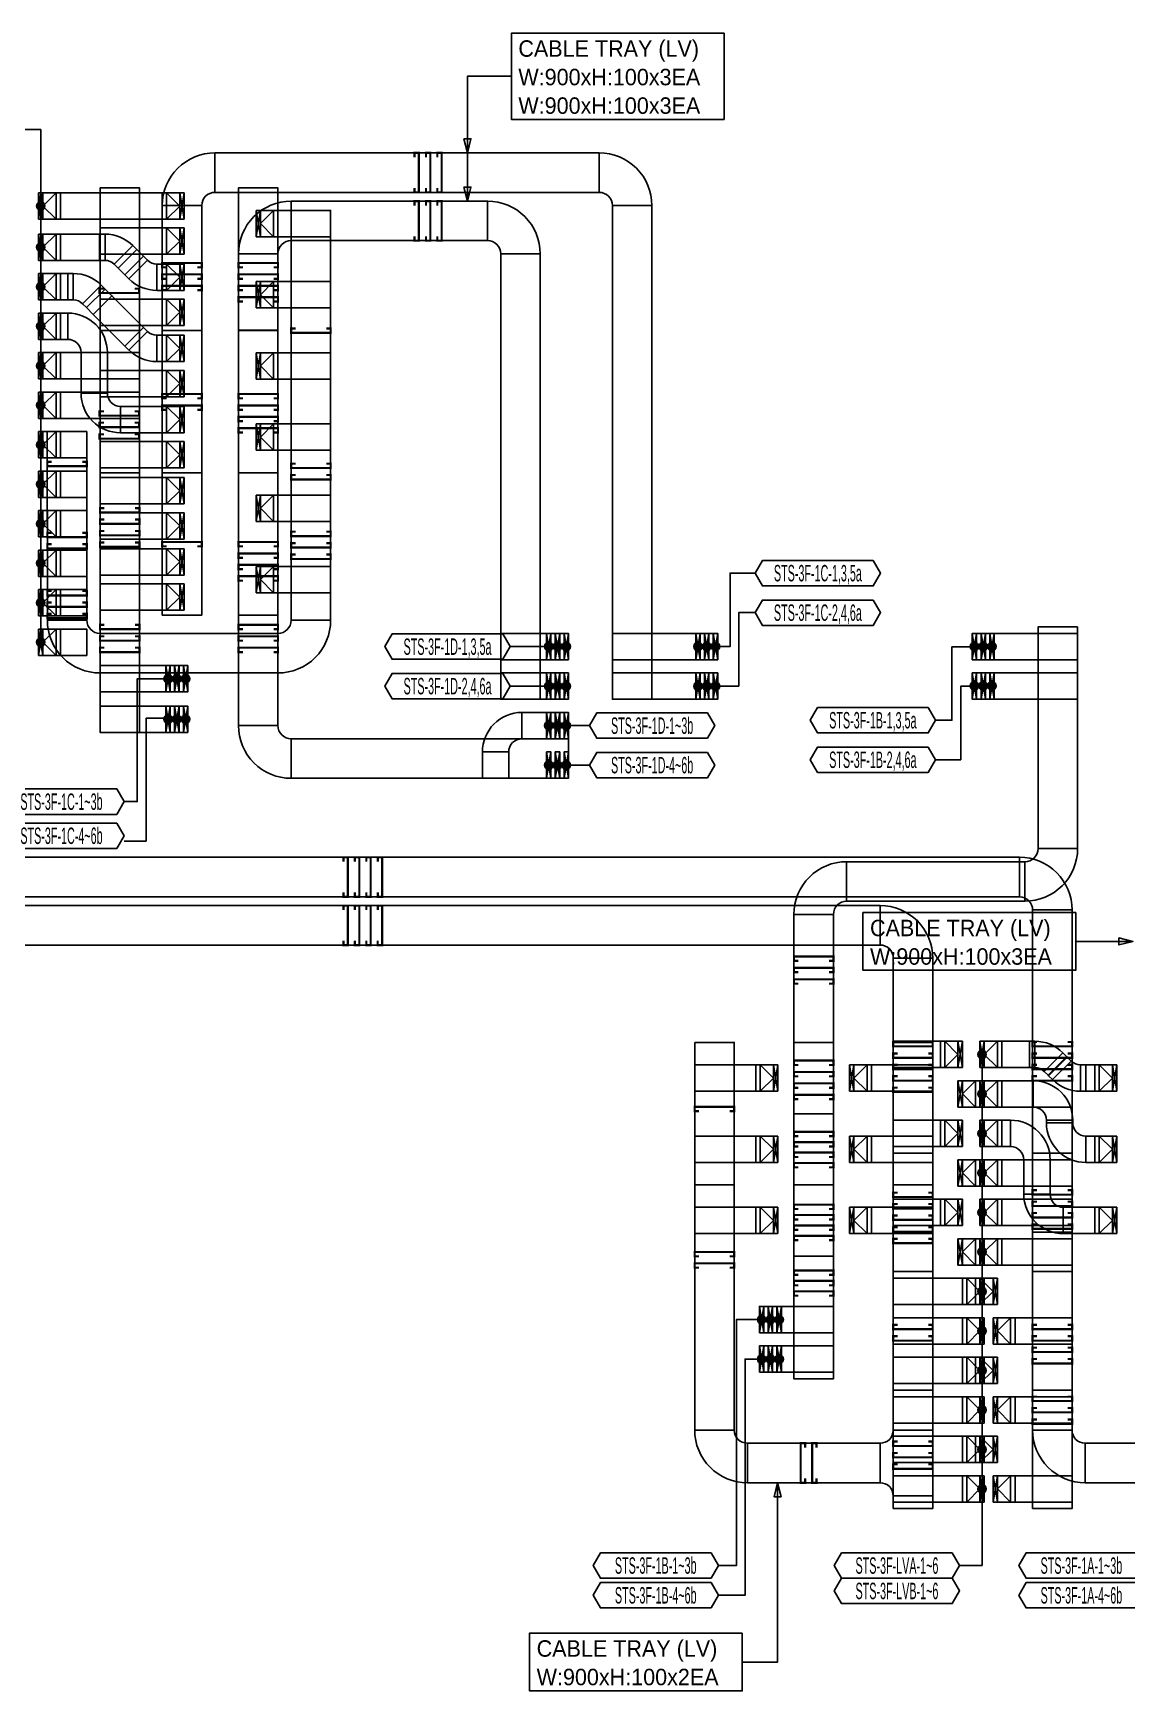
# Model space of a CAD drawing. Header units: millimetres. Extents: x 33932 to 374132, y 182625 to 847314.
# Drawn here: x 106057 to 130976, y 464664 to 502432 of the extents above; entities that cross this region are included whole.
import ezdxf
from ezdxf.enums import TextEntityAlignment as Align

# ---------------------------------------------------------------- set-up
doc = ezdxf.new("R2010")
doc.units = ezdxf.units.MM
doc.header["$LTSCALE"] = 150
for name, color, linetype in [('------00 Switch Gear_Number', 1, 'Continuous'), ('-----26 Electrical Cable Tray_HV_N', 30, 'Continuous'), ('-----26 Electrical Cable Tray_LV_STS1', 3, 'Continuous'), ('-----26 Electrical Cable Tray_LV_STS2', 2, 'Continuous'), ('-----26 Electrical Cable Tray_LV_STS3', 151, 'Continuous'), ('-----26 Electrical Cable Tray_LV_STSPDU_A', 181, 'Continuous'), ('-----26 Electrical Cable Tray_LV_STSPDU_B', 41, 'Continuous'), ('-----99 Cable Schedule', 2, 'Continuous')]:
    doc.layers.add(name, color=color, linetype=linetype)
doc.styles.add('ELEC', font='Dotum.ttf')

# ---------------------------------------------------------------- blocks, each defined once
blk = doc.blocks.new('A$C9a0ab699')
h = blk.add_hatch(color=0)
edge = h.paths.add_edge_path()
edge.add_arc((64, 64), 64, -360, 0, ccw=False)
at = {"color": 0}
blk.add_circle((64, 64), 64, dxfattribs=at)
blk = doc.blocks.new('A$495596483691')
at = {"color": 0}
for p, q in [((100, 600), (0, 600)), ((0, 600), (0, 0)), ((500, 600), (100, 600)), ((500, 0), (500, 600)), ((0, 0), (100, 0)), ((100, 0), (500, 0))]:
    blk.add_line(p, q, dxfattribs=at)
at = {"color": 8}
for p, q in [((400, 300), (100, 600)), ((100, 600), (100, 0)), ((400, 0), (400, 600)), ((400, 600), (500, 0)), ((500, 600), (400, 0)), ((400, 300), (100, 0))]:
    blk.add_line(p, q, dxfattribs=at)
blk = doc.blocks.new('A$C67AE3E09')
at = {"layer": '-----26 Electrical Cable Tray_LV_STS3'}
for p, q in [((424, 850), (0, 425)), ((89, 337), (513, 761)), ((513, 761), (424, 850)), ((0, 425), (89, 337)), ((176, 125), (776, 125)), ((176, 125), (176, 0)), ((776, 0), (776, 125)), ((176, 0), (776, 0))]:
    blk.add_line(p, q, dxfattribs=at)
for radius, end in [(900, 44.9921), (300, 44.9385)]:
    blk.add_arc((-124, 125), radius, 0, end, dxfattribs=at)

msp = doc.modelspace()

# ---------------------------------------------------------------- linework, layer by layer
at = {"layer": '------00 Switch Gear_Number'}
for p in [(127678, 479165, 0), (127166, 467518, 0)]:
    msp.add_line(p, (127678, 467518, 0), dxfattribs=at)
at = {"layer": '-----26 Electrical Cable Tray_HV_N', "color": 1}
msp.add_lwpolyline([(121798, 502432), (121798, 500467), (116952, 500467), (116952, 502432)], close=True, dxfattribs=at)
msp.add_lwpolyline([(115952, 499705), (116032, 500025), (115872, 500025), (115952, 499705), (115952, 501450), (116952, 501450)], dxfattribs=at)
at = {"layer": '-----26 Electrical Cable Tray_HV_N', "color": 1, "elevation": 0}
for points in [[(115952, 498605), (116032, 498925), (115872, 498925), (115952, 498605), (115952, 501450)], [(131116, 481738), (130796, 481818), (130796, 481658), (131116, 481738), (129810, 481738)], [(123017, 469405), (122937, 469085), (123097, 469085), (123017, 469405), (123017, 465321), (122215, 465321)]]:
    msp.add_lwpolyline(points, dxfattribs=at)
for points in [[(129810, 482395), (129810, 481080), (124964, 481080), (124964, 482395)], [(122215, 465979), (122215, 464664), (117369, 464664), (117369, 465979)]]:
    msp.add_lwpolyline(points, close=True, dxfattribs=at)
at = {"layer": '-----26 Electrical Cable Tray_LV_STS1'}
for points in [[(109898, 498505), (109898, 498505, -0.414214), (110198, 498805), (110198, 498805), (110198, 499705, 0.414214), (108998, 498505)], [(109898, 498505), (109898, 498505, -0.414214), (110198, 498805), (110198, 498805), (110198, 499705, 0.414214), (108998, 498505)], [(109898, 498505), (109898, 498505, -0.414214), (110198, 498805), (110198, 498805), (110198, 499705, 0.414214), (108998, 498505)], [(119254, 498505), (119254, 498505, 0.414214), (118954, 498805), (118954, 498805), (118954, 499705, -0.414214), (120154, 498505)], [(119254, 498505), (119254, 498505, 0.414214), (118954, 498805), (118954, 498805), (118954, 499705, -0.414214), (120154, 498505)], [(119254, 498505), (119254, 498505, 0.414214), (118954, 498805), (118954, 498805), (118954, 499705, -0.414214), (120154, 498505)], [(116710, 497405), (116710, 497405, 0.414214), (116410, 497705), (116410, 497705), (116410, 498605, -0.414214), (117610, 497405)], [(116710, 497405), (116710, 497405, 0.414214), (116410, 497705), (116410, 497705), (116410, 498605, -0.414214), (117610, 497405)], [(116710, 497405), (116710, 497405, 0.414214), (116410, 497705), (116410, 497705), (116410, 498605, -0.414214), (117610, 497405)], [(128954, 483855), (128954, 483855, -0.414214), (128654, 483555), (128654, 483555), (128654, 482655, 0.414214), (129854, 483855)], [(128954, 483855), (128954, 483855, -0.414214), (128654, 483555), (128654, 483555), (128654, 482655, 0.414214), (129854, 483855)], [(128954, 483855), (128954, 483855, -0.414214), (128654, 483555), (128654, 483555), (128654, 482655, 0.414214), (129854, 483855)]]:
    msp.add_lwpolyline(points, format="xyb", close=True, dxfattribs=at)
for points in [[(110198, 499705), (110198, 498805), (118954, 498805), (118954, 499705)], [(110198, 499705), (110198, 498805), (118954, 498805), (118954, 499705)], [(110198, 499705), (110198, 498805), (118954, 498805), (118954, 499705)], [(119254, 498505), (120154, 498505), (120154, 487255), (119254, 487255)], [(119254, 498505), (120154, 498505), (120154, 487255), (119254, 487255)], [(119254, 498505), (120154, 498505), (120154, 487255), (119254, 487255)], [(121654, 488155), (121654, 488755), (119254, 488755), (119254, 488155)], [(121454, 488155), (121454, 488755), (119254, 488755), (119254, 488155)], [(121254, 488155), (121254, 488755), (119254, 488755), (119254, 488155)], [(121154, 488155), (121154, 488755), (121254, 488755), (121254, 488155)], [(121354, 488155), (121354, 488755), (121454, 488755), (121454, 488155)], [(121554, 488155), (121554, 488755), (121654, 488755), (121654, 488155)], [(127454, 488755), (127454, 488155), (129854, 488155), (129854, 488755)], [(127554, 488755), (127554, 488155), (127454, 488155), (127454, 488755)], [(127754, 488755), (127754, 488155), (127654, 488155), (127654, 488755)], [(127654, 488755), (127654, 488155), (129854, 488155), (129854, 488755)], [(127954, 488755), (127954, 488155), (127854, 488155), (127854, 488755)], [(127854, 488755), (127854, 488155), (129854, 488155), (129854, 488755)], [(129854, 488905), (128954, 488905), (128954, 483855), (129854, 483855)], [(129854, 488905), (128954, 488905), (128954, 483855), (129854, 483855)], [(129854, 488905), (128954, 488905), (128954, 483855), (129854, 483855)], [(121654, 487255), (121654, 487855), (119254, 487855), (119254, 487255)], [(121454, 487255), (121454, 487855), (119254, 487855), (119254, 487255)], [(121254, 487255), (121254, 487855), (119254, 487855), (119254, 487255)], [(121154, 487255), (121154, 487855), (121254, 487855), (121254, 487255)], [(121354, 487255), (121354, 487855), (121454, 487855), (121454, 487255)], [(121554, 487255), (121554, 487855), (121654, 487855), (121654, 487255)], [(127454, 487855), (127454, 487255), (129854, 487255), (129854, 487855)], [(127554, 487855), (127554, 487255), (127454, 487255), (127454, 487855)], [(127754, 487855), (127754, 487255), (127654, 487255), (127654, 487855)], [(127654, 487855), (127654, 487255), (129854, 487255), (129854, 487855)], [(127954, 487855), (127954, 487255), (127854, 487255), (127854, 487855)], [(127854, 487855), (127854, 487255), (129854, 487255), (129854, 487855)]]:
    msp.add_lwpolyline(points, close=True, dxfattribs=at)
at = {"layer": '-----26 Electrical Cable Tray_LV_STS1', "ltscale": 7.5, "const_width": 50, "elevation": 0}
for points in [[(114746, 499605), (114746, 499705), (114846, 499705), (114846, 498805), (114746, 498805), (114746, 498905)], [(115006, 499605), (115006, 499705), (115106, 499705), (115106, 498805), (115006, 498805), (115006, 498905)], [(114746, 498505), (114746, 498605), (114846, 498605), (114846, 497705), (114746, 497705), (114746, 497805)], [(115006, 498505), (115006, 498605), (115106, 498605), (115106, 497705), (115006, 497705), (115006, 497805)], [(115265, 498505), (115265, 498605), (115365, 498605), (115365, 497705), (115265, 497705), (115265, 497805)], [(109098, 497096), (108998, 497096), (108998, 497196), (109898, 497196), (109898, 497096), (109798, 497096)], [(110835, 497096), (110735, 497096), (110735, 497196), (111635, 497196), (111635, 497096), (111535, 497096)], [(109098, 496837), (108998, 496837), (108998, 496937), (109898, 496937), (109898, 496837), (109798, 496837)], [(109098, 496577), (108998, 496577), (108998, 496677), (109898, 496677), (109898, 496577), (109798, 496577)], [(110835, 496837), (110735, 496837), (110735, 496937), (111635, 496937), (111635, 496837), (111535, 496837)], [(110835, 496577), (110735, 496577), (110735, 496677), (111635, 496677), (111635, 496577), (111535, 496577)], [(109098, 494111), (108998, 494111), (108998, 494211), (109898, 494211), (109898, 494111), (109798, 494111)], [(110835, 494111), (110735, 494111), (110735, 494211), (111635, 494211), (111635, 494111), (111535, 494111)], [(109098, 493851), (108998, 493851), (108998, 493951), (109898, 493951), (109898, 493851), (109798, 493851)], [(110835, 493851), (110735, 493851), (110735, 493951), (111635, 493951), (111635, 493851), (111535, 493851)], [(109098, 490739), (108998, 490739), (108998, 490839), (109898, 490839), (109898, 490739), (109798, 490739)], [(110835, 490739), (110735, 490739), (110735, 490839), (111635, 490839), (111635, 490739), (111535, 490739)], [(124191, 481295), (124291, 481295), (124291, 481395), (123391, 481395), (123391, 481295), (123491, 481295)], [(124191, 481036), (124291, 481036), (124291, 481136), (123391, 481136), (123391, 481036), (123491, 481036)], [(124191, 480776), (124291, 480776), (124291, 480876), (123391, 480876), (123391, 480776), (123491, 480776)], [(124191, 478664), (124291, 478664), (124291, 478764), (123391, 478764), (123391, 478664), (123491, 478664)], [(124191, 478404), (124291, 478404), (124291, 478504), (123391, 478504), (123391, 478404), (123491, 478404)], [(124191, 478144), (124291, 478144), (124291, 478244), (123391, 478244), (123391, 478144), (123491, 478144)], [(124191, 476828), (124291, 476828), (124291, 476928), (123391, 476928), (123391, 476828), (123491, 476828)], [(124191, 476591), (124291, 476591), (124291, 476691), (123391, 476691), (123391, 476591), (123491, 476591)], [(124191, 474931), (124291, 474931), (124291, 475031), (123391, 475031), (123391, 474931), (123491, 474931)]]:
    msp.add_lwpolyline(points, dxfattribs=at)
at = {"layer": '-----26 Electrical Cable Tray_LV_STS1', "ltscale": 7.5, "const_width": 50}
msp.add_lwpolyline([(115265, 499605), (115265, 499705), (115365, 499705), (115365, 498805), (115265, 498805), (115265, 498905)], dxfattribs=at)
at = {"layer": '-----26 Electrical Cable Tray_LV_STS1', "elevation": 0}
for points in [[(111635, 497405), (111635, 497405, -0.414214), (111935, 497705), (111935, 497705), (111935, 498605, 0.414214), (110735, 497405)], [(111635, 497405), (111635, 497405, -0.414214), (111935, 497705), (111935, 497705), (111935, 498605, 0.414214), (110735, 497405)], [(111635, 497405), (111635, 497405, -0.414214), (111935, 497705), (111935, 497705), (111935, 498605, 0.414214), (110735, 497405)], [(124591, 482655), (124591, 482655, 0.414214), (124291, 482355), (124291, 482355), (123391, 482355, -0.414214), (124591, 483555)], [(124591, 482655), (124591, 482655, 0.414214), (124291, 482355), (124291, 482355), (123391, 482355, -0.414214), (124591, 483555)], [(124591, 482655), (124591, 482655, 0.414214), (124291, 482355), (124291, 482355), (123391, 482355, -0.414214), (124591, 483555)]]:
    msp.add_lwpolyline(points, format="xyb", close=True, dxfattribs=at)
for points in [[(111935, 498605), (111935, 497705), (116410, 497705), (116410, 498605)], [(111935, 498605), (111935, 497705), (116410, 497705), (116410, 498605)], [(111935, 498605), (111935, 497705), (116410, 497705), (116410, 498605)], [(109898, 495661), (108998, 495661), (108998, 498505), (109898, 498505)], [(109898, 498505), (108998, 498505), (108998, 489173), (109898, 489173)], [(109898, 498505), (108998, 498505), (108998, 492417), (109898, 492417)], [(111635, 495665), (110735, 495665), (110735, 497405), (111635, 497405)], [(111635, 497405), (110735, 497405), (110735, 489173), (111635, 489173)], [(111635, 497405), (110735, 497405), (110735, 492417), (111635, 492417)], [(116710, 497405), (117610, 497405), (117610, 487255), (116710, 487255)], [(116710, 497405), (117610, 497405), (117610, 487255), (116710, 487255)], [(116710, 497405), (117610, 497405), (117610, 487255), (116710, 487255)], [(118254, 488155), (118254, 488755), (116710, 488755), (116710, 488155)], [(118054, 488155), (118054, 488755), (116710, 488755), (116710, 488155)], [(117854, 488155), (117854, 488755), (116710, 488755), (116710, 488155)], [(117754, 488155), (117754, 488755), (117854, 488755), (117854, 488155)], [(117954, 488155), (117954, 488755), (118054, 488755), (118054, 488155)], [(118154, 488155), (118154, 488755), (118254, 488755), (118254, 488155)], [(118254, 487255), (118254, 487855), (116710, 487855), (116710, 487255)], [(118054, 487255), (118054, 487855), (116710, 487855), (116710, 487255)], [(117854, 487255), (117854, 487855), (116710, 487855), (116710, 487255)], [(117754, 487255), (117754, 487855), (117854, 487855), (117854, 487255)], [(117954, 487255), (117954, 487855), (118054, 487855), (118054, 487255)], [(118154, 487255), (118154, 487855), (118254, 487855), (118254, 487255)], [(128654, 483555), (128654, 482655), (124591, 482655), (124591, 483555)], [(128654, 483555), (128654, 482655), (124591, 482655), (124591, 483555)], [(128654, 483555), (128654, 482655), (124591, 482655), (124591, 483555)], [(123391, 482355), (124291, 482355), (124291, 474570), (123391, 474570)], [(123391, 482355), (124291, 482355), (124291, 477814), (123391, 477814)], [(123391, 482355), (124291, 482355), (124291, 476192), (123391, 476192)]]:
    msp.add_lwpolyline(points, close=True, dxfattribs=at)
for points in [[(117854, 488155), (117754, 488755)], [(117854, 488755), (117754, 488155)], [(118054, 488155), (117954, 488755)], [(118054, 488755), (117954, 488155)], [(118254, 488155), (118154, 488755)], [(118254, 488755), (118154, 488155)], [(117854, 487255), (117754, 487855)], [(117854, 487855), (117754, 487255)], [(118054, 487255), (117954, 487855)], [(118054, 487855), (117954, 487255)], [(118254, 487255), (118154, 487855)], [(118254, 487855), (118154, 487255)]]:
    msp.add_lwpolyline(points, dxfattribs=at)
at = {"layer": '-----26 Electrical Cable Tray_LV_STS1'}
for points in [[(121254, 488155), (121154, 488755)], [(121254, 488755), (121154, 488155)], [(121454, 488155), (121354, 488755)], [(121454, 488755), (121354, 488155)], [(121654, 488155), (121554, 488755)], [(121654, 488755), (121554, 488155)], [(127454, 488755), (127554, 488155)], [(127454, 488155), (127554, 488755)], [(127654, 488755), (127754, 488155)], [(127654, 488155), (127754, 488755)], [(127854, 488755), (127954, 488155)], [(127854, 488155), (127954, 488755)], [(121254, 487255), (121154, 487855)], [(121254, 487855), (121154, 487255)], [(121454, 487255), (121354, 487855)], [(121454, 487855), (121354, 487255)], [(121654, 487255), (121554, 487855)], [(121654, 487855), (121554, 487255)], [(127454, 487855), (127554, 487255)], [(127454, 487255), (127554, 487855)], [(127654, 487855), (127754, 487255)], [(127654, 487255), (127754, 487855)], [(127854, 487855), (127954, 487255)], [(127854, 487255), (127954, 487855)]]:
    msp.add_lwpolyline(points, dxfattribs=at)
at = {"layer": '-----26 Electrical Cable Tray_LV_STS2', "elevation": 0}
for points in [[(108480, 486501), (107580, 486501), (107580, 498905), (108480, 498905)], [(111635, 486655), (110735, 486655), (110735, 498905), (111635, 498905)], [(107580, 497994), (108998, 497994), (108998, 497394), (107580, 497394)], [(107580, 496372), (108998, 496372), (108998, 495772), (107580, 495772)], [(108480, 486501), (107580, 486501), (107580, 495661), (108480, 495661)], [(111635, 486655), (110735, 486655), (110735, 495661), (111635, 495661)], [(107580, 494750), (108998, 494750), (108998, 494150), (107580, 494150)], [(107580, 493128), (108998, 493128), (108998, 492528), (107580, 492528)], [(108480, 486501), (107580, 486501), (107580, 492417), (108480, 492417)], [(111635, 486655), (110735, 486655), (110735, 492417), (111635, 492417)], [(107580, 491506), (108998, 491506), (108998, 490906), (107580, 490906)], [(107580, 489884), (108998, 489884), (108998, 489284), (107580, 489284)], [(109580, 488023), (107580, 488023), (107580, 487423), (109580, 487423)], [(109580, 488023), (107580, 488023), (107580, 487423), (109580, 487423)], [(109580, 488023), (107580, 488023), (107580, 487423), (109580, 487423)], [(109080, 487423), (109080, 488023), (109180, 488023), (109180, 487423)], [(109280, 487423), (109280, 488023), (109380, 488023), (109380, 487423)], [(109480, 487423), (109480, 488023), (109580, 488023), (109580, 487423)], [(109580, 487101), (107580, 487101), (107580, 486501), (109580, 486501)], [(109580, 487101), (107580, 487101), (107580, 486501), (109580, 486501)], [(109580, 487101), (107580, 487101), (107580, 486501), (109580, 486501)], [(109080, 486501), (109080, 487101), (109180, 487101), (109180, 486501)], [(109280, 486501), (109280, 487101), (109380, 487101), (109380, 486501)], [(109480, 486501), (109480, 487101), (109580, 487101), (109580, 486501)], [(118254, 486955), (117192, 486955), (117192, 486355), (118254, 486355)], [(118254, 486955), (117192, 486955), (117192, 486355), (118254, 486355)], [(118254, 486955), (117192, 486955), (117192, 486355), (118254, 486355)], [(117754, 486355), (117754, 486955), (117854, 486955), (117854, 486355)], [(117954, 486355), (117954, 486955), (118054, 486955), (118054, 486355)], [(118154, 486355), (118154, 486955), (118254, 486955), (118254, 486355)], [(111935, 486355), (111935, 485455), (118254, 485455), (118254, 486355)], [(111935, 486355), (111935, 485455), (118254, 485455), (118254, 486355)], [(111935, 486355), (111935, 485455), (118254, 485455), (118254, 486355)], [(116892, 485455), (116892, 486055), (116292, 486055), (116292, 485455)], [(116892, 485455), (116892, 486055), (116292, 486055), (116292, 485455)], [(116892, 485455), (116892, 486055), (116292, 486055), (116292, 485455)], [(117754, 485455), (117754, 486055), (117854, 486055), (117854, 485455)], [(117954, 485455), (117954, 486055), (118054, 486055), (118054, 485455)], [(118154, 485455), (118154, 486055), (118254, 486055), (118254, 485455)], [(123391, 479436), (124291, 479436), (124291, 471769), (123391, 471769)], [(123391, 477814), (124291, 477814), (124291, 471770), (123391, 471770)], [(123391, 476192), (124291, 476192), (124291, 471769), (123391, 471769)], [(122604, 472821), (124291, 472821), (124291, 473421), (122604, 473421)], [(122604, 472821), (122604, 473421), (122704, 473421), (122704, 472821)], [(122804, 472821), (122804, 473421), (122904, 473421), (122904, 472821)], [(123004, 472821), (123004, 473421), (123104, 473421), (123104, 472821)], [(122604, 471921), (124291, 471921), (124291, 472521), (122604, 472521)], [(122604, 471921), (122604, 472521), (122704, 472521), (122704, 471921)], [(122804, 471921), (122804, 472521), (122904, 472521), (122904, 471921)], [(123004, 471921), (123004, 472521), (123104, 472521), (123104, 471921)]]:
    msp.add_lwpolyline(points, close=True, dxfattribs=at)
at = {"layer": '-----26 Electrical Cable Tray_LV_STS2', "ltscale": 7.5, "const_width": 50, "elevation": 0}
for points in [[(107669, 496611), (107569, 496611), (107569, 496511), (108469, 496511), (108469, 496611), (108369, 496611)], [(111535, 496317), (111635, 496317), (111635, 496417), (110735, 496417), (110735, 496317), (110835, 496317)], [(107669, 493817), (107569, 493817), (107569, 493717), (108469, 493717), (108469, 493817), (108369, 493817)], [(111535, 493591), (111635, 493591), (111635, 493691), (110735, 493691), (110735, 493591), (110835, 493591)], [(107669, 493557), (107569, 493557), (107569, 493457), (108469, 493457), (108469, 493557), (108369, 493557)], [(111535, 493332), (111635, 493332), (111635, 493432), (110735, 493432), (110735, 493332), (110835, 493332)], [(107680, 491611), (107580, 491611), (107580, 491511), (108480, 491511), (108480, 491611), (108380, 491611)], [(107680, 491351), (107580, 491351), (107580, 491251), (108480, 491251), (108480, 491351), (108380, 491351)], [(107680, 491091), (107580, 491091), (107580, 490991), (108480, 490991), (108480, 491091), (108380, 491091)], [(111535, 490479), (111635, 490479), (111635, 490579), (110735, 490579), (110735, 490479), (110835, 490479)], [(111535, 490219), (111635, 490219), (111635, 490319), (110735, 490319), (110735, 490219), (110835, 490219)], [(111535, 489959), (111635, 489959), (111635, 490059), (110735, 490059), (110735, 489959), (110835, 489959)], [(107680, 488951), (107580, 488951), (107580, 488851), (108480, 488851), (108480, 488951), (108380, 488951)], [(111535, 488851), (111635, 488851), (111635, 488951), (110735, 488951), (110735, 488851), (110835, 488851)], [(107680, 488691), (107580, 488691), (107580, 488591), (108480, 488591), (108480, 488691), (108380, 488691)], [(107680, 488431), (107580, 488431), (107580, 488331), (108480, 488331), (108480, 488431), (108380, 488431)], [(111535, 488591), (111635, 488591), (111635, 488691), (110735, 488691), (110735, 488591), (110835, 488591)], [(111535, 488331), (111635, 488331), (111635, 488431), (110735, 488431), (110735, 488331), (110835, 488331)], [(124191, 478924), (124291, 478924), (124291, 479024), (123391, 479024), (123391, 478924), (123491, 478924)], [(124191, 477302), (124291, 477302), (124291, 477402), (123391, 477402), (123391, 477302), (123491, 477302)], [(124191, 477065), (124291, 477065), (124291, 477165), (123391, 477165), (123391, 477065), (123491, 477065)], [(124191, 475642), (124291, 475642), (124291, 475742), (123391, 475742), (123391, 475642), (123491, 475642)], [(124191, 475405), (124291, 475405), (124291, 475505), (123391, 475505), (123391, 475405), (123491, 475405)], [(124191, 475168), (124291, 475168), (124291, 475268), (123391, 475268), (123391, 475168), (123491, 475168)], [(124191, 474141), (124291, 474141), (124291, 474241), (123391, 474241), (123391, 474141), (123491, 474141)], [(124191, 473904), (124291, 473904), (124291, 474004), (123391, 474004), (123391, 473904), (123491, 473904)], [(124191, 473667), (124291, 473667), (124291, 473767), (123391, 473767), (123391, 473667), (123491, 473667)]]:
    msp.add_lwpolyline(points, dxfattribs=at)
at = {"layer": '-----26 Electrical Cable Tray_LV_STS2', "elevation": 0}
for points in [[(109180, 487423), (109080, 488023)], [(109180, 488023), (109080, 487423)], [(109380, 487423), (109280, 488023)], [(109380, 488023), (109280, 487423)], [(109580, 487423), (109480, 488023)], [(109580, 488023), (109480, 487423)], [(109180, 486501), (109080, 487101)], [(109180, 487101), (109080, 486501)], [(109380, 486501), (109280, 487101)], [(109380, 487101), (109280, 486501)], [(109580, 486501), (109480, 487101)], [(109580, 487101), (109480, 486501)], [(117854, 486355), (117754, 486955)], [(117854, 486955), (117754, 486355)], [(118054, 486355), (117954, 486955)], [(118054, 486955), (117954, 486355)], [(118254, 486355), (118154, 486955)], [(118254, 486955), (118154, 486355)], [(117854, 485455), (117754, 486055)], [(117854, 486055), (117754, 485455)], [(118054, 485455), (117954, 486055)], [(118054, 486055), (117954, 485455)], [(118254, 485455), (118154, 486055)], [(118254, 486055), (118154, 485455)], [(122704, 472821), (122604, 473421)], [(122704, 473421), (122604, 472821)], [(122904, 472821), (122804, 473421)], [(122904, 473421), (122804, 472821)], [(123104, 472821), (123004, 473421)], [(123104, 473421), (123004, 472821)], [(122704, 471921), (122604, 472521)], [(122704, 472521), (122604, 471921)], [(122904, 471921), (122804, 472521)], [(122904, 472521), (122804, 471921)], [(123104, 471921), (123004, 472521)], [(123104, 472521), (123004, 471921)]]:
    msp.add_lwpolyline(points, dxfattribs=at)
for points in [[(116892, 486055), (116892, 486055, -0.414214), (117192, 486355), (117192, 486355), (117192, 486955, 0.414214), (116292, 486055)], [(116892, 486055), (116892, 486055, -0.414214), (117192, 486355), (117192, 486355), (117192, 486955, 0.414214), (116292, 486055)], [(116892, 486055), (116892, 486055, -0.414214), (117192, 486355), (117192, 486355), (117192, 486955, 0.414214), (116292, 486055)], [(111635, 486655), (111635, 486655, 0.414214), (111935, 486355), (111935, 486355), (111935, 485455, -0.414214), (110735, 486655)], [(111635, 486655), (111635, 486655, 0.414214), (111935, 486355), (111935, 486355), (111935, 485455, -0.414214), (110735, 486655)], [(111635, 486655), (111635, 486655, 0.414214), (111935, 486355), (111935, 486355), (111935, 485455, -0.414214), (110735, 486655)]]:
    msp.add_lwpolyline(points, format="xyb", close=True, dxfattribs=at)
at = {"layer": '-----26 Electrical Cable Tray_LV_STS3', "elevation": 0}
for points in [[(106680, 498194), (108998, 498194), (108998, 498794), (106680, 498794)], [(111635, 497794), (112835, 497794), (112835, 498394), (111635, 498394)], [(111935, 498394), (111935, 489055), (112835, 489055), (112835, 498394)], [(106680, 497255), (107569, 497255), (107569, 497855), (106680, 497855)], [(107994, 497079), (108149, 496924), (108573, 497348), (108418, 497503)], [(106680, 496355), (106847, 496355), (106847, 496955), (106680, 496955)], [(111635, 496172), (112835, 496172), (112835, 496772), (111635, 496772)], [(107272, 496179), (107427, 496024), (107851, 496448), (107696, 496603)], [(107427, 496024), (108148, 495302), (108573, 495726), (107851, 496448)], [(106680, 495455), (106846, 495455), (106846, 496055), (106680, 496055)], [(106680, 494555), (108480, 494555), (108480, 495155), (106680, 495155)], [(107147, 495155), (107147, 494228), (107747, 494228), (107747, 495155)], [(107580, 495155), (107580, 490084), (108480, 490084), (108480, 495155)], [(111635, 494550), (112835, 494550), (112835, 495150), (111635, 495150)], [(111935, 495150), (111935, 489055), (112835, 489055), (112835, 495150)], [(106680, 493655), (108480, 493655), (108480, 494255), (106680, 494255)], [(108998, 493928), (108047, 493928), (108047, 493328), (108998, 493328)], [(106379, 493355), (106380, 489055), (107280, 489055), (107279, 493355)], [(106680, 492755), (107279, 492756), (107279, 493356), (106680, 493355)], [(111635, 492928), (112835, 492928), (112835, 493528), (111635, 493528)], [(106680, 491855), (107279, 491856), (107279, 492456), (106680, 492455)], [(107580, 491706), (108998, 491706), (108998, 492306), (107580, 492306)], [(111635, 491306), (112835, 491306), (112835, 491906), (111635, 491906)], [(111935, 491906), (111935, 489055), (112835, 489055), (112835, 491906)], [(106381, 491555), (106380, 489055), (107280, 489055), (107281, 491555)], [(106680, 490955), (107279, 490956), (107279, 491556), (106680, 491555)], [(106680, 490055), (107279, 490056), (107279, 490656), (106680, 490655)], [(107580, 490084), (108998, 490084), (108998, 490684), (107580, 490684)], [(111635, 489684), (112835, 489684), (112835, 490284), (111635, 490284)], [(106380, 489155), (107279, 489156), (107279, 489756), (106380, 489755)], [(106382, 489755), (106380, 489055), (107280, 489055), (107282, 489755)], [(106680, 488255), (107279, 488256), (107279, 488856), (106680, 488855)], [(107580, 487855), (111635, 487855), (111635, 488755), (107580, 488755)], [(107580, 487855), (111635, 487855), (111635, 488755), (107580, 488755)], [(107580, 487855), (111635, 487855), (111635, 488755), (107580, 488755)], [(121129, 479437), (122029, 479437), (122029, 470605), (121129, 470605)], [(126553, 479437), (125653, 479437), (125653, 471665), (126553, 471665)], [(128128, 478865), (128757, 478865), (128757, 479465), (128128, 479465)], [(121129, 478326), (122522, 478326), (122522, 478926), (121129, 478926)], [(126553, 478326), (125159, 478326), (125159, 478926), (126553, 478926)], [(129183, 478689), (129193, 478677), (129618, 479102), (129607, 479113)], [(130043, 478325), (130247, 478325), (130247, 478925), (130043, 478925)], [(128128, 477965), (128843, 477965), (128843, 478565), (128128, 478565)], [(128128, 477065), (128328, 477065), (128328, 477665), (128128, 477665)], [(129743, 477603), (129743, 477665), (129143, 477665), (129143, 477603)], [(121129, 476704), (122522, 476704), (122522, 477304), (121129, 477304)], [(126553, 476704), (125159, 476704), (125159, 477304), (126553, 477304)], [(130043, 476703), (130247, 476703), (130247, 477303), (130043, 477303)], [(128128, 476165), (129728, 476165), (129728, 476765), (128128, 476765)], [(129228, 475981), (129228, 476765), (128628, 476765), (128628, 475981)], [(129728, 476915), (128828, 476915), (128828, 470605), (129728, 470605)], [(121129, 476193), (122029, 476193), (122029, 470605), (121129, 470605)], [(126553, 476193), (125653, 476193), (125653, 471665), (126553, 471665)], [(121129, 475082), (122522, 475082), (122522, 475682), (121129, 475682)], [(126553, 475082), (125159, 475082), (125159, 475682), (126553, 475682)], [(128128, 475265), (129728, 475265), (129728, 475865), (128128, 475865)], [(129528, 475081), (130247, 475081), (130247, 475681), (129528, 475681)], [(129728, 474365), (128128, 474365), (128128, 474965), (129728, 474965)], [(129728, 475115), (128828, 475115), (128828, 470605), (129728, 470605)], [(125653, 473465), (127228, 473465), (127228, 474065), (125653, 474065)], [(125653, 472565), (127228, 472565), (127228, 473165), (125653, 473165)], [(125653, 471665), (127228, 471665), (127228, 472265), (125653, 472265)], [(125653, 470765), (127228, 470765), (127228, 471365), (125653, 471365)], [(125653, 471365), (126553, 471365), (126553, 470605), (125653, 470605)], [(125653, 471365), (126553, 471365), (126553, 470605), (125653, 470605)], [(122329, 469405), (122329, 470305), (125353, 470305), (125353, 469405)], [(122329, 469405), (122329, 470305), (125353, 470305), (125353, 469405)], [(125653, 469865), (127228, 469865), (127228, 470465), (125653, 470465)], [(133078, 469405), (133078, 470305), (130028, 470305), (130028, 469405)], [(133078, 469405), (133078, 470305), (130028, 470305), (130028, 469405)], [(125653, 468965), (127228, 468965), (127228, 469565), (125653, 469565)], [(125653, 469105), (126553, 469105), (126553, 468965), (125653, 468965)], [(125653, 469105), (126553, 469105), (126553, 468965), (125653, 468965)]]:
    msp.add_lwpolyline(points, close=True, dxfattribs=at)
for points in [[(107147, 495155), (107147, 495155, 0.414214), (106847, 495455), (106847, 495455), (106847, 496055, -0.414214), (107747, 495155)], [(107747, 494228), (107747, 494228, 0.414214), (108047, 493928), (108047, 493928), (108047, 493328, -0.414214), (107147, 494228)], [(107580, 488755), (107580, 488755, -0.414214), (107280, 489055), (107280, 489055), (106380, 489055, 0.414214), (107580, 487855)], [(107580, 488755), (107580, 488755, -0.414214), (107280, 489055), (107280, 489055), (106380, 489055, 0.414214), (107580, 487855)], [(107580, 488755), (107580, 488755, -0.414214), (107280, 489055), (107280, 489055), (106380, 489055, 0.414214), (107580, 487855)], [(111935, 489055), (111935, 489055, -0.414214), (111635, 488755), (111635, 488755), (111635, 487855, 0.414214), (112835, 489055)], [(111935, 489055), (111935, 489055, -0.414214), (111635, 488755), (111635, 488755), (111635, 487855, 0.414214), (112835, 489055)], [(111935, 489055), (111935, 489055, -0.414214), (111635, 488755), (111635, 488755), (111635, 487855, 0.414214), (112835, 489055)], [(129143, 477665), (129143, 477665, 0.414214), (128843, 477965), (128843, 477965), (128843, 478565, -0.414214), (129743, 477665)], [(128628, 476765), (128628, 476765, 0.414214), (128328, 477065), (128328, 477065), (128328, 477665, -0.414214), (129228, 476765)], [(129743, 477603), (129743, 477603, 0.414214), (130043, 477303), (130043, 477303), (130043, 476703, -0.414214), (129143, 477603)], [(129228, 475981), (129228, 475981, 0.414214), (129528, 475681), (129528, 475681), (129528, 475081, -0.414214), (128628, 475981)], [(122029, 470605), (122029, 470605, 0.414214), (122329, 470305), (122329, 470305), (122329, 469405, -0.414214), (121129, 470605)], [(122029, 470605), (122029, 470605, 0.414214), (122329, 470305), (122329, 470305), (122329, 469405, -0.414214), (121129, 470605)], [(125653, 470605), (126553, 470605), (126553, 470605), (126553, 469105), (125653, 469105, 0.414214), (125353, 469405), (125353, 470305), (125353, 470305, 0.414214)], [(125653, 470605), (126553, 470605), (126553, 470605), (126553, 469105), (125653, 469105, 0.414214), (125353, 469405), (125353, 470305), (125353, 470305, 0.414214)], [(130028, 470305), (130028, 470305, -0.414214), (129728, 470605), (129728, 470605), (128828, 470605, 0.414214), (130028, 469405)], [(130028, 470305), (130028, 470305, -0.414214), (129728, 470605), (129728, 470605), (128828, 470605, 0.414214), (130028, 469405)]]:
    msp.add_lwpolyline(points, format="xyb", close=True, dxfattribs=at)
at = {"layer": '-----26 Electrical Cable Tray_LV_STS3', "ltscale": 7.5, "const_width": 50, "elevation": 0}
for points in [[(112035, 495703), (111935, 495703), (111935, 495603), (112835, 495603), (112835, 495703), (112735, 495703)], [(108369, 493293), (108469, 493293), (108469, 493193), (107569, 493193), (107569, 493293), (107669, 493293)], [(106480, 492666), (106380, 492666), (106380, 492566), (107280, 492566), (107280, 492666), (107180, 492666)], [(112035, 492624), (111935, 492624), (111935, 492524), (112835, 492524), (112835, 492624), (112735, 492624)], [(112035, 492364), (111935, 492364), (111935, 492264), (112835, 492264), (112835, 492364), (112735, 492364)], [(106480, 491049), (106380, 491049), (106380, 490949), (107280, 490949), (107280, 491049), (107180, 491049)], [(112035, 491073), (111935, 491073), (111935, 490973), (112835, 490973), (112835, 491073), (112735, 491073)], [(106480, 490789), (106380, 490789), (106380, 490689), (107280, 490689), (107280, 490789), (107180, 490789)], [(108380, 490828), (108480, 490828), (108480, 490728), (107580, 490728), (107580, 490828), (107680, 490828)], [(112035, 490813), (111935, 490813), (111935, 490713), (112835, 490713), (112835, 490813), (112735, 490813)], [(112035, 490553), (111935, 490553), (111935, 490453), (112835, 490453), (112835, 490553), (112735, 490553)], [(106480, 489722), (106380, 489722), (106380, 489622), (107280, 489622), (107280, 489722), (107180, 489722)], [(106480, 489462), (106380, 489462), (106380, 489362), (107280, 489362), (107280, 489462), (107180, 489462)], [(106480, 489202), (106380, 489202), (106380, 489102), (107280, 489102), (107280, 489202), (107180, 489202)], [(125753, 478408), (125653, 478408), (125653, 478308), (126553, 478308), (126553, 478408), (126453, 478408)], [(121929, 477871), (122029, 477871), (122029, 477971), (121129, 477971), (121129, 477871), (121229, 477871)], [(129628, 476070), (129728, 476070), (129728, 475970), (128828, 475970), (128828, 476070), (128928, 476070)], [(125753, 475223), (125653, 475223), (125653, 475123), (126553, 475123), (126553, 475223), (126453, 475223)], [(125753, 474963), (125653, 474963), (125653, 474863), (126553, 474863), (126553, 474963), (126453, 474963)], [(121929, 474564), (122029, 474564), (122029, 474664), (121129, 474664), (121129, 474564), (121229, 474564)], [(121929, 474305), (122029, 474305), (122029, 474405), (121129, 474405), (121129, 474305), (121229, 474305)], [(129628, 472484), (129728, 472484), (129728, 472384), (128828, 472384), (128828, 472484), (128928, 472484)], [(129628, 472224), (129728, 472224), (129728, 472124), (128828, 472124), (128828, 472224), (128928, 472224)], [(129628, 471108), (129728, 471108), (129728, 471008), (128828, 471008), (128828, 471108), (128928, 471108)], [(129628, 470848), (129728, 470848), (129728, 470748), (128828, 470748), (128828, 470848), (128928, 470848)], [(123645, 470205), (123645, 470305), (123545, 470305), (123545, 469405), (123645, 469405), (123645, 469505)], [(123905, 470205), (123905, 470305), (123805, 470305), (123805, 469405), (123905, 469405), (123905, 469505)], [(125753, 470084), (125653, 470084), (125653, 469984), (126553, 469984), (126553, 470084), (126453, 470084)], [(125753, 469824), (125653, 469824), (125653, 469724), (126553, 469724), (126553, 469824), (126453, 469824)]]:
    msp.add_lwpolyline(points, dxfattribs=at)
at = {"layer": '-----26 Electrical Cable Tray_LV_STSPDU_A', "elevation": 0}
for points in [[(128530, 483657), (128530, 482757), (101554, 482757), (101554, 483657)], [(128530, 483657), (128530, 482757), (101554, 482757), (101554, 483657)], [(128530, 483655), (128530, 482755), (101554, 482755), (101554, 483655)], [(128530, 483655), (128530, 482755), (101554, 482755), (101554, 483655)], [(128828, 468815), (129728, 468815), (129728, 482455), (128828, 482455)], [(128828, 476915), (129728, 476915), (129728, 482455), (128828, 482455)], [(128830, 474215), (129730, 474215), (129730, 482455), (128830, 482455)], [(128830, 471515), (129730, 471515), (129730, 482455), (128830, 482455)], [(129728, 477965), (127628, 477965), (127628, 478565), (129728, 478565)], [(129728, 476165), (127628, 476165), (127628, 476765), (129728, 476765)], [(129728, 474365), (127628, 474365), (127628, 474965), (129728, 474965)], [(129730, 472565), (128428, 472565), (128428, 473165), (129730, 473165)], [(129730, 470765), (128428, 470765), (128428, 471365), (129730, 471365)], [(129730, 468965), (128428, 468965), (128428, 469565), (129730, 469565)]]:
    msp.add_lwpolyline(points, close=True, dxfattribs=at)
at = {"layer": '-----26 Electrical Cable Tray_LV_STSPDU_A', "ltscale": 7.5, "const_width": 50, "elevation": 0}
for points in [[(113128, 483555), (113128, 483655), (113228, 483655), (113228, 482755), (113128, 482755), (113128, 482855)], [(113388, 483555), (113388, 483655), (113488, 483655), (113488, 482755), (113388, 482755), (113388, 482855)], [(113648, 483555), (113648, 483655), (113748, 483655), (113748, 482755), (113648, 482755), (113648, 482855)], [(113908, 483555), (113908, 483655), (114008, 483655), (114008, 482755), (113908, 482755), (113908, 482855)], [(129628, 479447), (129728, 479447), (129728, 479347), (128828, 479347), (128828, 479447), (128928, 479447)], [(129628, 479187), (129728, 479187), (129728, 479087), (128828, 479087), (128828, 479187), (128928, 479187)], [(129628, 478927), (129728, 478927), (129728, 478827), (128828, 478827), (128828, 478927), (128928, 478927)], [(129628, 478667), (129728, 478667), (129728, 478567), (128828, 478567), (128828, 478667), (128928, 478667)], [(129628, 475810), (129728, 475810), (129728, 475710), (128828, 475710), (128828, 475810), (128928, 475810)], [(129628, 475550), (129728, 475550), (129728, 475450), (128828, 475450), (128828, 475550), (128928, 475550)], [(129628, 475290), (129728, 475290), (129728, 475190), (128828, 475190), (128828, 475290), (128928, 475290)], [(129628, 473003), (129728, 473003), (129728, 472903), (128828, 472903), (128828, 473003), (128928, 473003)], [(129628, 472743), (129728, 472743), (129728, 472643), (128828, 472643), (128828, 472743), (128928, 472743)], [(129628, 471368), (129728, 471368), (129728, 471268), (128828, 471268), (128828, 471368), (128928, 471368)]]:
    msp.add_lwpolyline(points, dxfattribs=at)
at = {"layer": '-----26 Electrical Cable Tray_LV_STSPDU_A', "elevation": 0}
msp.add_lwpolyline([(128830, 482455), (128830, 482455, 0.414214), (128530, 482755), (128530, 482755), (128530, 483655, -0.414214), (129730, 482455)], format="xyb", close=True, dxfattribs=at)
msp.add_lwpolyline([(128830, 482455), (128830, 482455, 0.414214), (128530, 482755), (128530, 482755), (128530, 483655, -0.414214), (129730, 482455)], format="xyb", close=True, dxfattribs=at)
msp.add_lwpolyline([(128830, 482455), (128830, 482455, 0.414214), (128530, 482755), (128530, 482755), (128530, 483655, -0.414214), (129730, 482455)], format="xyb", close=True, dxfattribs=at)
msp.add_lwpolyline([(128830, 482455), (128830, 482455, 0.414214), (128530, 482755), (128530, 482755), (128530, 483655, -0.414214), (129730, 482455)], format="xyb", close=True, dxfattribs=at)
at = {"layer": '-----26 Electrical Cable Tray_LV_STSPDU_B', "elevation": 0}
for points in [[(125354, 482557), (125354, 481657), (100454, 481657), (100454, 482557)], [(125354, 482557), (125354, 481657), (100454, 481657), (100454, 482557)], [(125354, 482557), (125354, 481657), (100454, 481655), (100454, 482555)], [(125354, 482557), (125354, 481657), (100454, 481655), (100454, 482555)], [(125653, 468815), (126553, 468815), (126553, 481356), (125653, 481356)], [(125653, 476915), (126553, 476915), (126553, 481356), (125653, 481356)], [(125653, 474215), (126553, 474215), (126554, 481356), (125654, 481356)], [(125653, 471515), (126553, 471515), (126554, 481356), (125654, 481356)], [(125654, 478865), (126728, 478865), (126728, 479465), (125654, 479465)], [(125654, 477065), (126728, 477065), (126728, 477665), (125654, 477665)], [(125654, 475265), (126728, 475265), (126728, 475865), (125654, 475865)], [(125653, 473465), (127528, 473465), (127528, 474065), (125653, 474065)], [(125653, 471665), (127528, 471665), (127528, 472265), (125653, 472265)], [(125653, 469865), (127528, 469865), (127528, 470465), (125653, 470465)]]:
    msp.add_lwpolyline(points, close=True, dxfattribs=at)
at = {"layer": '-----26 Electrical Cable Tray_LV_STSPDU_B', "ltscale": 7.5, "const_width": 50, "elevation": 0}
for points in [[(113128, 482454), (113128, 482554), (113228, 482554), (113228, 481655), (113128, 481655), (113128, 481755)], [(113388, 482454), (113388, 482554), (113488, 482554), (113488, 481655), (113388, 481655), (113388, 481755)], [(113648, 482454), (113648, 482554), (113748, 482554), (113748, 481655), (113648, 481655), (113648, 481755)], [(113908, 482454), (113908, 482554), (114008, 482554), (114007, 481655), (113907, 481655), (113907, 481755)], [(126453, 479447), (126553, 479447), (126553, 479347), (125653, 479347), (125653, 479447), (125753, 479447)], [(126453, 479187), (126553, 479187), (126553, 479087), (125653, 479087), (125653, 479187), (125753, 479187)], [(126453, 478927), (126553, 478927), (126553, 478827), (125653, 478827), (125653, 478927), (125753, 478927)], [(126453, 478667), (126553, 478667), (126553, 478567), (125653, 478567), (125653, 478667), (125753, 478667)], [(126453, 476015), (126553, 476015), (126553, 475915), (125653, 475915), (125653, 476015), (125753, 476015)], [(126453, 475755), (126553, 475755), (126553, 475655), (125653, 475655), (125653, 475755), (125753, 475755)], [(126453, 475495), (126553, 475495), (126553, 475395), (125653, 475395), (125653, 475495), (125753, 475495)], [(126453, 473003), (126553, 473003), (126553, 472903), (125653, 472903), (125653, 473003), (125753, 473003)], [(126453, 472743), (126553, 472743), (126553, 472643), (125653, 472643), (125653, 472743), (125753, 472743)], [(126453, 470344), (126553, 470344), (126553, 470244), (125653, 470244), (125653, 470344), (125753, 470344)]]:
    msp.add_lwpolyline(points, dxfattribs=at)
at = {"layer": '-----26 Electrical Cable Tray_LV_STSPDU_B', "elevation": 0}
msp.add_lwpolyline([(125654, 481356), (125654, 481356, 0.414214), (125354, 481656), (125354, 481656), (125354, 482556, -0.414214), (126554, 481356)], format="xyb", close=True, dxfattribs=at)
msp.add_lwpolyline([(125654, 481356), (125654, 481356, 0.414214), (125354, 481656), (125354, 481656), (125354, 482556, -0.414214), (126554, 481356)], format="xyb", close=True, dxfattribs=at)
msp.add_lwpolyline([(125654, 481356), (125654, 481356, 0.414214), (125354, 481656), (125354, 481656), (125354, 482556, -0.414214), (126554, 481356)], format="xyb", close=True, dxfattribs=at)
msp.add_lwpolyline([(125654, 481356), (125654, 481356, 0.414214), (125354, 481656), (125354, 481656), (125354, 482556, -0.414214), (126554, 481356)], format="xyb", close=True, dxfattribs=at)
at = {"layer": '-----99 Cable Schedule', "color": 1}
for p, q in [((106230, 500240), (105431, 500240)), ((106230, 488555), (106230, 500240))]:
    msp.add_line(p, q, dxfattribs=at)
for points in [[(125197, 490417), (125364, 490129), (125197, 489840), (122674, 489840), (122508, 490129), (122674, 490417)], [(125197, 489517), (125364, 489229), (125197, 488940), (122674, 488940), (122508, 489229), (122674, 489517)], [(126450, 487066), (126617, 486778), (126450, 486489), (123928, 486489), (123761, 486778), (123928, 487066)], [(126450, 486166), (126617, 485878), (126450, 485589), (123928, 485589), (123761, 485878), (123928, 486166)]]:
    msp.add_lwpolyline(points, close=True, dxfattribs=at)
for points in [[(121204, 488455), (121935, 488455), (121935, 490129), (122508, 490129)], [(121204, 487555), (122135, 487555), (122135, 489229), (122508, 489229)], [(127921, 488451), (126990, 488451), (126990, 486778), (126617, 486778)], [(127921, 487551), (127190, 487551), (127190, 485878), (126617, 485878)]]:
    msp.add_lwpolyline(points, dxfattribs=at)
at = {"layer": '-----99 Cable Schedule', "color": 1, "elevation": 0}
for points in [[(116759, 488744), (116926, 488455), (116759, 488166), (114236, 488166), (114070, 488455), (114236, 488744)], [(116759, 487844), (116926, 487555), (116759, 487266), (114236, 487266), (114070, 487555), (114236, 487844)], [(121421, 486944), (121588, 486655), (121421, 486366), (118898, 486366), (118732, 486655), (118898, 486944)], [(121421, 486044), (121588, 485755), (121421, 485466), (118898, 485466), (118732, 485755), (118898, 486044)], [(107963, 485212), (108130, 484923), (107963, 484634), (105440, 484634), (105274, 484923), (105440, 485212)], [(107963, 484434), (108130, 484146), (107963, 483857), (105440, 483857), (105274, 484146), (105440, 484434)], [(121504, 467808), (121670, 467519), (121504, 467230), (118981, 467230), (118814, 467519), (118981, 467808)], [(126999, 467807), (127166, 467518), (126999, 467229), (124477, 467229), (124310, 467518), (124477, 467807)], [(131203, 467807), (131369, 467518), (131203, 467229), (128680, 467229), (128513, 467518), (128680, 467807)], [(126999, 467229), (127166, 466940), (126999, 466652), (124477, 466652), (124310, 466940), (124477, 467229)], [(121504, 467130), (121670, 466841), (121504, 466553), (118981, 466553), (118814, 466841), (118981, 467130)], [(131203, 467129), (131369, 466840), (131203, 466552), (128680, 466552), (128513, 466840), (128680, 467129)]]:
    msp.add_lwpolyline(points, close=True, dxfattribs=at)
for points in [[(118204, 488455), (116926, 488455)], [(109530, 487723), (108430, 487723), (108430, 484923), (108130, 484923)], [(118204, 487555), (116926, 487555)], [(109530, 486823), (108630, 486823), (108630, 484023), (108130, 484023)], [(117804, 486655), (118732, 486655)], [(117748, 485755), (118732, 485755)], [(123054, 473121), (122079, 473121), (122079, 467519), (121670, 467519)], [(123054, 472221), (122279, 472221), (122279, 466841), (121670, 466841)]]:
    msp.add_lwpolyline(points, dxfattribs=at)

# ---------------------------------------------------------------- block references
at = {"layer": '-----26 Electrical Cable Tray_LV_STS2'}
for p in [(108998, 497394), (108998, 495772), (108998, 494150), (108998, 492528), (108998, 490906), (108998, 489284)]:
    msp.add_blockref('A$495596483691', p, dxfattribs=at)
at = {"layer": '-----26 Electrical Cable Tray_LV_STS3', "rotation": 180}
for p in [(106680, 498794), (106680, 497855), (106680, 496955), (106680, 496055), (106680, 495155), (106680, 494255), (106680, 493355), (106680, 492455), (106680, 491555), (106680, 490655), (106680, 489755), (106680, 488855), (128128, 479465, 0), (125159, 478926, 0), (128128, 478565, 0), (128128, 477665, 0), (125159, 477304, 0), (128128, 476765, 0), (125159, 475682, 0), (128128, 475865, 0), (128128, 474965, 0)]:
    msp.add_blockref('A$495596483691', p, dxfattribs=at)
at = {"layer": '-----26 Electrical Cable Tray_LV_STS3', "xscale": -1}
for name, p, rotation in [('A$495596483691', (108998, 498794), 180), ('A$C67AE3E09', (107569, 497079), 270), ('A$C67AE3E09', (108999, 497348), 90), ('A$495596483691', (108998, 497172), 180), ('A$C67AE3E09', (106847, 496179), 270), ('A$C67AE3E09', (108998, 495726), 90), ('A$495596483691', (108998, 495550), 180), ('A$495596483691', (108998, 493928), 180), ('A$495596483691', (108998, 492306), 180), ('A$495596483691', (108998, 490684), 180), ('A$C67AE3E09', (128757, 478688, 0), 270), ('A$495596483691', (122522, 478926, 0), 180), ('A$C67AE3E09', (130043, 479102, 0), 90), ('A$495596483691', (130247, 478925, 0), 180), ('A$495596483691', (122522, 477304, 0), 180), ('A$495596483691', (130247, 477303, 0), 180), ('A$495596483691', (122522, 475682, 0), 180), ('A$495596483691', (130247, 475681, 0), 180), ('A$495596483691', (127228, 474065, 0), 180), ('A$495596483691', (127228, 473165, 0), 180), ('A$495596483691', (127228, 472265, 0), 180), ('A$495596483691', (127228, 471365, 0), 180), ('A$495596483691', (127228, 470465, 0), 180), ('A$495596483691', (127228, 469565, 0), 180)]:
    msp.add_blockref(name, p, dxfattribs=dict(at, rotation=rotation))
for p in [(111635, 497794), (111635, 496172), (111635, 494550), (111635, 492928), (111635, 491306), (111635, 489684)]:
    msp.add_blockref('A$495596483691', p, dxfattribs=at)
at = {"layer": '-----26 Electrical Cable Tray_LV_STSPDU_A', "xscale": -1}
for p in [(127628, 477965, 0), (127628, 476165, 0), (127628, 474365, 0), (128428, 472565, 0), (128428, 470765, 0), (128428, 468965, 0)]:
    msp.add_blockref('A$495596483691', p, dxfattribs=at)
at = {"layer": '-----26 Electrical Cable Tray_LV_STSPDU_B'}
for p in [(126728, 478865, 0), (126728, 477065, 0), (126728, 475265, 0), (127528, 473465, 0), (127528, 471665, 0), (127528, 469865, 0)]:
    msp.add_blockref('A$495596483691', p, dxfattribs=at)
at = {"layer": '-----99 Cable Schedule', "color": 1, "xscale": 1.5, "yscale": 1.5, "zscale": 1.5, "rotation": 180}
for p in [(106326, 498590), (106326, 497651), (106326, 496751), (106326, 495851), (106326, 494951), (106326, 494051), (106326, 493151), (106326, 492251), (106326, 491351), (106326, 490451), (106326, 489551), (106326, 488651), (117900, 488551), (118100, 488551), (118300, 488551), (121300, 488551), (121500, 488551), (121700, 488551), (109226, 487819), (109426, 487819), (109626, 487819), (117900, 487647), (118100, 487647), (118300, 487647), (121300, 487647), (121500, 487647), (121700, 487647), (109226, 486897), (109426, 486897), (109626, 486897), (117900, 486751), (118100, 486751), (118300, 486751), (117900, 485851), (118100, 485851), (118300, 485851), (127774, 479261, 0), (127774, 478361, 0), (127774, 477461, 0), (127774, 476561, 0), (127774, 475661, 0), (127774, 474761, 0), (127774, 473861, 0), (122750, 473217, 0), (122950, 473217, 0), (123150, 473217, 0), (127774, 472961, 0), (122750, 472317, 0), (122950, 472317, 0), (122950, 472317, 0), (123150, 472317, 0), (127774, 472061, 0), (127774, 471161, 0), (127774, 470261, 0), (127774, 469361, 0)]:
    msp.add_blockref('A$C9a0ab699', p, dxfattribs=at)
at = {"layer": '-----99 Cable Schedule', "color": 1, "xscale": 1.5, "yscale": 1.5, "zscale": 1.5}
for p in [(127408, 488359), (127608, 488359), (127808, 488359), (127407, 487463), (127607, 487463), (127807, 487463)]:
    msp.add_blockref('A$C9a0ab699', p, dxfattribs=at)

# ---------------------------------------------------------------- texts
at = {"layer": '-----26 Electrical Cable Tray_LV_STS1', "style": 'ELEC'}
for s, p in [('CABLE TRAY (LV)', (117112, 502082)), ('W:900xH:100x3EA', (117112, 501432)), ('W:900xH:100x3EA', (117112, 500782)), ('CABLE TRAY (LV)', (125124, 482045, 0)), ('W:900xH:100x3EA', (125124, 481395, 0))]:
    msp.add_text(s, height=375, dxfattribs=at).set_placement(p, align=Align.MIDDLE_LEFT)
at = {"layer": '-----26 Electrical Cable Tray_LV_STS3', "style": 'ELEC'}
for s, p in [('CABLE TRAY (LV)', (117529, 465629)), ('W:900xH:100x2EA', (117529, 464979))]:
    msp.add_text(s, height=375, dxfattribs=at).set_placement(p, align=Align.MIDDLE_LEFT)
at = {"layer": '-----99 Cable Schedule', "style": 'ELEC', "width": 0.5}
for s, p in [('STS-3F-1C-1,3,5a', (123936, 490129)), ('STS-3F-1C-2,4,6a', (123936, 489229)), ('STS-3F-1D-1,3,5a', (115498, 488455)), ('STS-3F-1D-2,4,6a', (115498, 487555)), ('STS-3F-1D-1~3b', (120160, 486655)), ('STS-3F-1B-1,3,5a', (125189, 486778)), ('STS-3F-1D-4~6b', (120160, 485755)), ('STS-3F-1B-2,4,6a', (125189, 485878)), ('STS-3F-1C-1~3b', (106702, 484923)), ('STS-3F-1C-4~6b', (106702, 484146)), ('STS-3F-1B-1~3b', (120242, 467519, 0)), ('STS-3F-LVA-1~6', (125738, 467518, 0)), ('STS-3F-1A-1~3b', (129941, 467518, 0)), ('STS-3F-1B-4~6b', (120242, 466841, 0)), ('STS-3F-LVB-1~6', (125738, 466940, 0)), ('STS-3F-1A-4~6b', (129941, 466840, 0))]:
    msp.add_text(s, height=375, dxfattribs=at).set_placement(p, align=Align.MIDDLE_CENTER)

doc.saveas('drawing.dxf')
